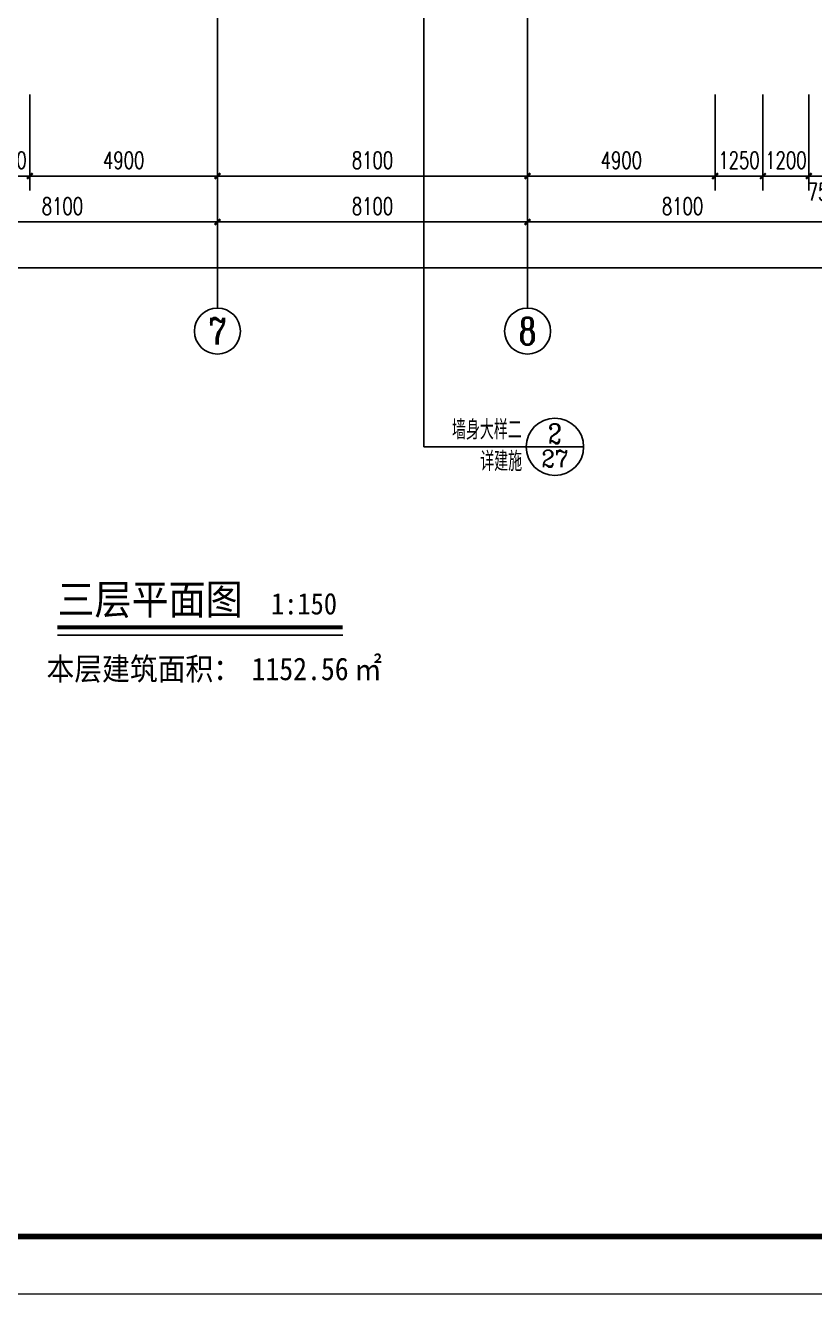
# Model space of a CAD drawing. Extents: x 1738711 to 2346805, y 1189731 to 2516152.
# Drawn here: x 1962074 to 1982692, y 1750890 to 1784042 of the extents above; entities that cross this region are included whole.
import ezdxf
from ezdxf.enums import TextEntityAlignment as Align

# ---------------------------------------------------------------- set-up
doc = ezdxf.new("R2010")
doc.units = 0
doc.header["$LTSCALE"] = 1000
doc.header["$MEASUREMENT"] = 0
for name, color, linetype in [('AXIS', 3, 'Continuous'), ('AXIS_TEXT', 7, 'Continuous'), ('DIM_IDEN', 3, 'Continuous'), ('DIM_SYMB', 3, 'Continuous'), ('DOTE', 1, 'Continuous'), ('PUB_DIM', 3, 'Continuous'), ('PUB_TEXT', 7, 'Continuous'), ('TK', 4, 'Continuous')]:
    doc.layers.add(name, color=color, linetype=linetype)
doc.styles.add('_TCH_AXIS', font='COMPLEX', dxfattribs={"bigfont": 'GBCBIG'})
doc.styles.add('_TCH_DIM', font='SIMPLEX', dxfattribs={"bigfont": 'GBCBIG'})
doc.styles.add('_TCH_DIM_T3', font='SIMPLEX', dxfattribs={"width": 0.705882, "bigfont": 'GBCBIG'})
doc.styles.add('_TCH_LABEL', font='COMPLEX', dxfattribs={"bigfont": 'GBCBIG'})
doc.styles.add('COMPLEX', font='COMPLEX')
doc.styles.add('宋体', font='SIMSUN.TTF', dxfattribs={"width": 0.75})
doc.styles.add('黑体', font='simhei_0.ttf', dxfattribs={"width": 0.9})
doc.dimstyles.new('_TCH_ARCH&&150', dxfattribs={"dimtxt": 446.25, "dimasz": 150, "dimexe": 375, "dimexo": 450, "dimgap": 189.375, "dimtad": 1, "dimdec": 0, "dimzin": 0, "dimdsep": 46, "dimtxsty": '_TCH_DIM_T3', "dimblk": 'ARCHTICK', "dimcen": 0.09, "dimclrt": 7, "dimazin": 2, "dimtfac": 1, "dimtdec": 0, "dimtix": 1, "dimtmove": 2, "dimatfit": 3, "dimfxl": 1, "dimtolj": 1, "dimtzin": 0, "dimarcsym": 0})

# ---------------------------------------------------------------- blocks, each defined once
blk = doc.blocks.new('hjashrtahreahe')
at = {"layer": 'TK', "color": 7, "const_width": 25}
blk.add_lwpolyline([(0, 59400), (84100, 59400), (84100, 0), (0, 0)], close=True, dxfattribs=at)
at = {"layer": 'TK', "color": 3, "const_width": 100}
blk.add_lwpolyline([(2500, 1000), (2500, 58400), (83100, 58400), (83100, 1000)], close=True, dxfattribs=at)
at = {"layer": 'TK', "style": '宋体', "width": 0.75}
for tag, height, p in [('项目负责人', 350, (6003, 57089)), ('专业负责人', 350, (6003, 56224)), ('设计人', 350, (6003, 55419)), ('版号1', 250, (77304, 22193)), ('时间1', 250, (82405, 22193)), ('版号2', 250, (77304, 21593)), ('时间2', 250, (82405, 21593)), ('版号3', 250, (77304, 20993)), ('时间3', 250, (82405, 20993)), ('建筑会签', 0.0001, (78978, 2403)), ('电气会签', 0.0001, (82128, 2403)), ('结构会签', 0.0001, (78978, 1803)), ('暖通会签', 0.0001, (82128, 1803)), ('给排水会签', 0.0001, (78978, 1250)), ('智能化会签', 0.0001, (82128, 1250))]:
    blk.add_attdef(tag, text='', height=height, dxfattribs=at).set_placement(p, align=Align.CENTER)
for tag, p in [('合作设计单位', (80816, 48986)), ('版号说明1', (79854, 22318)), ('版号说明2', (79854, 21718)), ('版号说明3', (79854, 21118)), ('浙江绿储科技有限公司', (80545, 16036)), ('百兆瓦级集中式熔盐储能关键', (80545, 14953)), ('设备研发及制造基地项目', (80545, 14603)), ('1#研发楼', (80545, 13636)), ('图名', (80545, 12436)), ('工程编号', (78978, 11461)), ('子项编号', (82128, 11461)), ('建筑', (78978, 10711)), ('图号', (82128, 10711)), ('施工图', (78978, 9961)), ('2023.03', (82128, 9961)), ('审定', (79353, 8461)), ('审核', (79353, 7711)), ('工程负责', (79353, 6961)), ('专业负责', (79353, 6211)), ('设计', (79353, 5461)), ('制图', (79353, 4711)), ('校对', (79353, 3961))]:
    blk.add_attdef(tag, text='', height=250, dxfattribs=at).set_placement(p, align=Align.MIDDLE_CENTER)
blk = doc.blocks.new('_ArchTick')
at = {"color": 0, "linetype": 'ByBlock', "const_width": 0.4}
blk.add_lwpolyline([(-0.5, -0.5), (0.5, 0.5)], dxfattribs=at)
blk = doc.blocks.new('*D3407')
at = {"layer": 'Defpoints', "color": 0, "transparency": 16777216}
for p in [(1960942, 1782685), (1962192, 1782685), (1962192, 1780107)]:
    blk.add_point(p, dxfattribs=at)
at = {"layer": 'PUB_DIM', "color": 0, "lineweight": -2, "transparency": 16777216}
for p, q in [((1960942, 1782235), (1960942, 1779732)), ((1962192, 1782235), (1962192, 1779732)), ((1960942, 1780107), (1960792, 1780107)), ((1960942, 1780107), (1962192, 1780107)), ((1962192, 1780107), (1962342, 1780107))]:
    blk.add_line(p, q, dxfattribs=at)
at = {"layer": 'PUB_DIM', "color": 0, "lineweight": -2, "transparency": 16777216, "xscale": 150, "yscale": 150, "zscale": 150}
blk.add_blockref('_ArchTick', (1960942, 1780107), dxfattribs=at)
at = {"layer": 'PUB_DIM', "color": 0, "lineweight": -2, "transparency": 16777216, "xscale": 150, "yscale": 150, "zscale": 150, "rotation": 180}
blk.add_blockref('_ArchTick', (1962192, 1780107), dxfattribs=at)
at = {"layer": 'PUB_DIM', "color": 7, "transparency": 16777216, "insert": (1961567, 1780520), "char_height": 446.2, "attachment_point": 5, "style": '_TCH_DIM_T3'}
blk.add_mtext('\\A1;1250', dxfattribs=at)
blk = doc.blocks.new('*D3408')
at = {"layer": 'Defpoints', "color": 0, "transparency": 16777216}
for p in [(1962192, 1782685), (1967092, 1782685), (1967092, 1780107)]:
    blk.add_point(p, dxfattribs=at)
at = {"layer": 'PUB_DIM', "color": 0, "lineweight": -2, "transparency": 16777216}
for p, q in [((1962192, 1782235), (1962192, 1779732)), ((1967092, 1782235), (1967092, 1779732)), ((1962192, 1780107), (1967092, 1780107))]:
    blk.add_line(p, q, dxfattribs=at)
at = {"layer": 'PUB_DIM', "color": 0, "lineweight": -2, "transparency": 16777216, "xscale": 150, "yscale": 150, "zscale": 150, "rotation": 180}
blk.add_blockref('_ArchTick', (1962192, 1780107), dxfattribs=at)
at = {"layer": 'PUB_DIM', "color": 0, "lineweight": -2, "transparency": 16777216, "xscale": 150, "yscale": 150, "zscale": 150}
blk.add_blockref('_ArchTick', (1967092, 1780107), dxfattribs=at)
at = {"layer": 'PUB_DIM', "color": 7, "transparency": 16777216, "insert": (1964642, 1780520), "char_height": 446.2, "attachment_point": 5, "style": '_TCH_DIM_T3'}
blk.add_mtext('\\A1;4900', dxfattribs=at)
blk = doc.blocks.new('*D3409')
at = {"layer": 'Defpoints', "color": 0, "transparency": 16777216}
for p in [(1967092, 1782685), (1975192, 1782685), (1975192, 1780107)]:
    blk.add_point(p, dxfattribs=at)
at = {"layer": 'PUB_DIM', "color": 0, "lineweight": -2, "transparency": 16777216}
for p, q in [((1967092, 1782235), (1967092, 1779732)), ((1975192, 1782235), (1975192, 1779732)), ((1967092, 1780107), (1975192, 1780107))]:
    blk.add_line(p, q, dxfattribs=at)
at = {"layer": 'PUB_DIM', "color": 0, "lineweight": -2, "transparency": 16777216, "xscale": 150, "yscale": 150, "zscale": 150, "rotation": 180}
blk.add_blockref('_ArchTick', (1967092, 1780107), dxfattribs=at)
at = {"layer": 'PUB_DIM', "color": 0, "lineweight": -2, "transparency": 16777216, "xscale": 150, "yscale": 150, "zscale": 150}
blk.add_blockref('_ArchTick', (1975192, 1780107), dxfattribs=at)
at = {"layer": 'PUB_DIM', "color": 7, "transparency": 16777216, "insert": (1971142, 1780520), "char_height": 446.2, "attachment_point": 5, "style": '_TCH_DIM_T3'}
blk.add_mtext('\\A1;8100', dxfattribs=at)
blk = doc.blocks.new('*D3410')
at = {"layer": 'Defpoints', "color": 0, "transparency": 16777216}
for p in [(1975192, 1782685), (1980092, 1782685), (1980092, 1780107)]:
    blk.add_point(p, dxfattribs=at)
at = {"layer": 'PUB_DIM', "color": 0, "lineweight": -2, "transparency": 16777216}
for p, q in [((1975192, 1782235), (1975192, 1779732)), ((1980092, 1782235), (1980092, 1779732)), ((1975192, 1780107), (1980092, 1780107))]:
    blk.add_line(p, q, dxfattribs=at)
at = {"layer": 'PUB_DIM', "color": 0, "lineweight": -2, "transparency": 16777216, "xscale": 150, "yscale": 150, "zscale": 150, "rotation": 180}
blk.add_blockref('_ArchTick', (1975192, 1780107), dxfattribs=at)
at = {"layer": 'PUB_DIM', "color": 0, "lineweight": -2, "transparency": 16777216, "xscale": 150, "yscale": 150, "zscale": 150}
blk.add_blockref('_ArchTick', (1980092, 1780107), dxfattribs=at)
at = {"layer": 'PUB_DIM', "color": 7, "transparency": 16777216, "insert": (1977642, 1780520), "char_height": 446.2, "attachment_point": 5, "style": '_TCH_DIM_T3'}
blk.add_mtext('\\A1;4900', dxfattribs=at)
blk = doc.blocks.new('*D3411')
at = {"layer": 'Defpoints', "color": 0, "transparency": 16777216}
for p in [(1980092, 1782685), (1981342, 1782685), (1981342, 1780107)]:
    blk.add_point(p, dxfattribs=at)
at = {"layer": 'PUB_DIM', "color": 0, "lineweight": -2, "transparency": 16777216}
for p, q in [((1980092, 1782235), (1980092, 1779732)), ((1981342, 1782235), (1981342, 1779732)), ((1980092, 1780107), (1979942, 1780107)), ((1980092, 1780107), (1981342, 1780107)), ((1981342, 1780107), (1981492, 1780107))]:
    blk.add_line(p, q, dxfattribs=at)
at = {"layer": 'PUB_DIM', "color": 0, "lineweight": -2, "transparency": 16777216, "xscale": 150, "yscale": 150, "zscale": 150}
blk.add_blockref('_ArchTick', (1980092, 1780107), dxfattribs=at)
at = {"layer": 'PUB_DIM', "color": 0, "lineweight": -2, "transparency": 16777216, "xscale": 150, "yscale": 150, "zscale": 150, "rotation": 180}
blk.add_blockref('_ArchTick', (1981342, 1780107), dxfattribs=at)
at = {"layer": 'PUB_DIM', "color": 7, "transparency": 16777216, "insert": (1980717, 1780520), "char_height": 446.2, "attachment_point": 5, "style": '_TCH_DIM_T3'}
blk.add_mtext('\\A1;1250', dxfattribs=at)
blk = doc.blocks.new('*D3412')
at = {"layer": 'Defpoints', "color": 0, "transparency": 16777216}
for p in [(1981342, 1782685), (1982542, 1782685), (1982542, 1780107)]:
    blk.add_point(p, dxfattribs=at)
at = {"layer": 'PUB_DIM', "color": 0, "lineweight": -2, "transparency": 16777216}
for p, q in [((1981342, 1782235), (1981342, 1779732)), ((1982542, 1782235), (1982542, 1779732)), ((1981342, 1780107), (1981192, 1780107)), ((1981342, 1780107), (1982542, 1780107)), ((1982542, 1780107), (1982692, 1780107))]:
    blk.add_line(p, q, dxfattribs=at)
at = {"layer": 'PUB_DIM', "color": 0, "lineweight": -2, "transparency": 16777216, "xscale": 150, "yscale": 150, "zscale": 150}
blk.add_blockref('_ArchTick', (1981342, 1780107), dxfattribs=at)
at = {"layer": 'PUB_DIM', "color": 0, "lineweight": -2, "transparency": 16777216, "xscale": 150, "yscale": 150, "zscale": 150, "rotation": 180}
blk.add_blockref('_ArchTick', (1982542, 1780107), dxfattribs=at)
at = {"layer": 'PUB_DIM', "color": 7, "transparency": 16777216, "insert": (1981942, 1780520), "char_height": 446.2, "attachment_point": 5, "style": '_TCH_DIM_T3'}
blk.add_mtext('\\A1;1200', dxfattribs=at)
blk = doc.blocks.new('*D3413')
at = {"layer": 'Defpoints', "color": 0, "transparency": 16777216}
for p in [(1982542, 1782685), (1983292, 1782685), (1983292, 1780107)]:
    blk.add_point(p, dxfattribs=at)
at = {"layer": 'PUB_DIM', "color": 0, "lineweight": -2, "transparency": 16777216}
for p, q in [((1982542, 1782235), (1982542, 1779732)), ((1983292, 1782235), (1983292, 1779732)), ((1982542, 1780107), (1983292, 1780107))]:
    blk.add_line(p, q, dxfattribs=at)
at = {"layer": 'PUB_DIM', "color": 0, "lineweight": -2, "transparency": 16777216, "xscale": 150, "yscale": 150, "zscale": 150, "rotation": 180}
blk.add_blockref('_ArchTick', (1982542, 1780107), dxfattribs=at)
at = {"layer": 'PUB_DIM', "color": 0, "lineweight": -2, "transparency": 16777216, "xscale": 150, "yscale": 150, "zscale": 150}
blk.add_blockref('_ArchTick', (1983292, 1780107), dxfattribs=at)
at = {"layer": 'PUB_DIM', "color": 7, "transparency": 16777216, "insert": (1982917, 1779695), "char_height": 446.2, "attachment_point": 5, "style": '_TCH_DIM_T3'}
blk.add_mtext('\\A1;750', dxfattribs=at)
blk = doc.blocks.new('*D3456')
at = {"layer": 'AXIS', "color": 0, "lineweight": -2, "transparency": 16777216}
for p, q in [((1958992, 1782207), (1958992, 1778532)), ((1967092, 1782207), (1967092, 1778532)), ((1958992, 1778907), (1967092, 1778907))]:
    blk.add_line(p, q, dxfattribs=at)
at = {"layer": 'Defpoints', "color": 0, "transparency": 16777216}
for p in [(1958992, 1782657), (1967092, 1782657), (1967092, 1778907)]:
    blk.add_point(p, dxfattribs=at)
at = {"layer": 'AXIS', "color": 0, "lineweight": -2, "transparency": 16777216, "xscale": 150, "yscale": 150, "zscale": 150, "rotation": 180}
blk.add_blockref('_ArchTick', (1958992, 1778907), dxfattribs=at)
at = {"layer": 'AXIS', "color": 0, "lineweight": -2, "transparency": 16777216, "xscale": 150, "yscale": 150, "zscale": 150}
blk.add_blockref('_ArchTick', (1967092, 1778907), dxfattribs=at)
at = {"layer": 'AXIS', "color": 7, "transparency": 16777216, "insert": (1963042, 1779320), "char_height": 446.2, "attachment_point": 5, "style": '_TCH_DIM_T3'}
blk.add_mtext('\\A1;8100', dxfattribs=at)
blk = doc.blocks.new('*D3457')
at = {"layer": 'AXIS', "color": 0, "lineweight": -2, "transparency": 16777216}
for p, q in [((1967092, 1782207), (1967092, 1778532)), ((1975192, 1782207), (1975192, 1778532)), ((1967092, 1778907), (1975192, 1778907))]:
    blk.add_line(p, q, dxfattribs=at)
at = {"layer": 'Defpoints', "color": 0, "transparency": 16777216}
for p in [(1967092, 1782657), (1975192, 1782657), (1975192, 1778907)]:
    blk.add_point(p, dxfattribs=at)
at = {"layer": 'AXIS', "color": 0, "lineweight": -2, "transparency": 16777216, "xscale": 150, "yscale": 150, "zscale": 150, "rotation": 180}
blk.add_blockref('_ArchTick', (1967092, 1778907), dxfattribs=at)
at = {"layer": 'AXIS', "color": 0, "lineweight": -2, "transparency": 16777216, "xscale": 150, "yscale": 150, "zscale": 150}
blk.add_blockref('_ArchTick', (1975192, 1778907), dxfattribs=at)
at = {"layer": 'AXIS', "color": 7, "transparency": 16777216, "insert": (1971142, 1779320), "char_height": 446.2, "attachment_point": 5, "style": '_TCH_DIM_T3'}
blk.add_mtext('\\A1;8100', dxfattribs=at)
blk = doc.blocks.new('*D3458')
at = {"layer": 'AXIS', "color": 0, "lineweight": -2, "transparency": 16777216}
for p, q in [((1975192, 1782207), (1975192, 1778532)), ((1983292, 1782207), (1983292, 1778532)), ((1975192, 1778907), (1983292, 1778907))]:
    blk.add_line(p, q, dxfattribs=at)
at = {"layer": 'Defpoints', "color": 0, "transparency": 16777216}
for p in [(1975192, 1782657), (1983292, 1782657), (1983292, 1778907)]:
    blk.add_point(p, dxfattribs=at)
at = {"layer": 'AXIS', "color": 0, "lineweight": -2, "transparency": 16777216, "xscale": 150, "yscale": 150, "zscale": 150, "rotation": 180}
blk.add_blockref('_ArchTick', (1975192, 1778907), dxfattribs=at)
at = {"layer": 'AXIS', "color": 0, "lineweight": -2, "transparency": 16777216, "xscale": 150, "yscale": 150, "zscale": 150}
blk.add_blockref('_ArchTick', (1983292, 1778907), dxfattribs=at)
at = {"layer": 'AXIS', "color": 7, "transparency": 16777216, "insert": (1979242, 1779320), "char_height": 446.2, "attachment_point": 5, "style": '_TCH_DIM_T3'}
blk.add_mtext('\\A1;8100', dxfattribs=at)
blk = doc.blocks.new('*D3461')
at = {"layer": 'AXIS', "color": 0, "lineweight": -2, "transparency": 16777216}
for p, q in [((1921292, 1782207), (1921292, 1777332)), ((1999992, 1782207), (1999992, 1777332)), ((1921292, 1777707), (1999992, 1777707))]:
    blk.add_line(p, q, dxfattribs=at)
at = {"layer": 'Defpoints', "color": 0, "transparency": 16777216}
for p in [(1921292, 1782657), (1999992, 1782657), (1999992, 1777707)]:
    blk.add_point(p, dxfattribs=at)
at = {"layer": 'AXIS', "color": 0, "lineweight": -2, "transparency": 16777216, "xscale": 150, "yscale": 150, "zscale": 150, "rotation": 180}
blk.add_blockref('_ArchTick', (1921292, 1777707), dxfattribs=at)
at = {"layer": 'AXIS', "color": 0, "lineweight": -2, "transparency": 16777216, "xscale": 150, "yscale": 150, "zscale": 150}
blk.add_blockref('_ArchTick', (1999992, 1777707), dxfattribs=at)
at = {"layer": 'AXIS', "color": 7, "transparency": 16777216, "insert": (1960642, 1778120), "char_height": 446.2, "attachment_point": 5, "style": '_TCH_DIM_T3'}
blk.add_mtext('\\A1;78700', dxfattribs=at)
blk = doc.blocks.new('_AXISO')
blk.add_circle((0, 0), 0.5)
at = {"layer": 'AXIS_TEXT', "style": 'COMPLEX', "width": 1.041667}
blk.add_attdef('A', text='', height=0.56, dxfattribs=at).set_placement((-0.25, -0.28), (0.25, -0.28), align=Align.FIT)

msp = doc.modelspace()

# ---------------------------------------------------------------- linework, layer by layer
at = {"layer": 'AXIS'}
for p, q in [((1967091.9, 1782657.1), (1967091.9, 1776657.1)), ((1975191.9, 1782657.1), (1975191.9, 1776657.1))]:
    msp.add_line(p, q, dxfattribs=at)
at = {"layer": 'DIM_IDEN'}
for p, q in [((1972481.3, 1785347.2), (1972481.3, 1773034.1)), ((1972481.3, 1773034.1), (1975158.2, 1773034.1)), ((1976658.2, 1773034.1), (1975158.2, 1773034.1))]:
    msp.add_line(p, q, dxfattribs=at)
msp.add_circle((1975908.2, 1773034.1), 750, dxfattribs=at)
at = {"layer": 'DIM_SYMB', "const_width": 105}
msp.add_lwpolyline([(1962912.1, 1768321.4), (1970363.5, 1768321.4)], dxfattribs=at)
at = {"layer": 'DIM_SYMB'}
msp.add_lwpolyline([(1962912.1, 1768111.4), (1970363.5, 1768111.4)], dxfattribs=at)
at = {"layer": 'DOTE'}
for p, q in [((1967091.9, 1820349.3), (1967091.9, 1782657.1)), ((1975191.9, 1820349.3), (1975191.9, 1782657.1))]:
    msp.add_line(p, q, dxfattribs=at)

# ---------------------------------------------------------------- block references
at = {"xscale": 1.5, "yscale": 1.5, "zscale": 1.5}
msp.add_blockref('hjashrtahreahe', (1897833.1, 1750909.1), dxfattribs=at)
at = {"layer": 'AXIS'}
ref = msp.add_blockref('_AXISO', (1967091.9, 1776057.1), dxfattribs=dict(at, xscale=1200, yscale=1200, zscale=1200))
ref.add_attrib('A', '7', dxfattribs={"layer": 'AXIS_TEXT', "ltscale": 0.5, "height": 698.9, "style": '_TCH_AXIS'}).set_placement((1966858.9, 1775707.6), (1967324.9, 1775707.6), align=Align.FIT)
ref = msp.add_blockref('_AXISO', (1975191.9, 1776057.1), dxfattribs=dict(at, xscale=1200, yscale=1200, zscale=1200))
ref.add_attrib('A', '8', dxfattribs={"layer": 'AXIS_TEXT', "ltscale": 0.5, "height": 698.9, "style": '_TCH_AXIS'}).set_placement((1974958.9, 1775707.6), (1975424.9, 1775707.6), align=Align.FIT)

# ---------------------------------------------------------------- texts
at = {"layer": 'DIM_SYMB', "color": 7, "style": '黑体', "width": 0.9}
for s, height, p in [('本层建筑面积：', 591.46, (1962624.6, 1766938.6)), ('1152.56', 591.46, (1967983.5, 1766938.6)), ('㎡', 591.5, (1970663, 1766938.6))]:
    msp.add_text(s, height=height, dxfattribs=at).set_placement(p)
at = {"layer": 'PUB_TEXT', "color": 7, "style": '_TCH_DIM'}
for s, p in [('墙身大样二', (1973219, 1773225.1)), ('详建施', (1973956.2, 1772401.9))]:
    msp.add_text(s, height=506.38, dxfattribs=at).set_placement(p)
at = {"layer": 'PUB_TEXT', "color": 7, "style": '_TCH_LABEL'}
for s, height, p, p2 in [('2', 522, (1975734.1, 1773117.1), (1976082.2, 1773117.1)), ('27', 439.31, (1975552.5, 1772506.4), (1976263.8, 1772506.4))]:
    msp.add_text(s, height=height, dxfattribs=at).set_placement(p, p2, align=Align.FIT)
at = {"layer": 'PUB_TEXT', "color": 7, "style": '黑体', "width": 0.9}
for s, height, p in [('三层平面图', 788.61, (1962912.1, 1768655.4)), ('1:150', 563.29, (1968490.4, 1768655.4))]:
    msp.add_text(s, height=height, dxfattribs=at).set_placement(p)

# ---------------------------------------------------------------- dimensions: what is measured, and where the dimension line sits
at = {"layer": 'AXIS'}
for p1, p2, distance, picture, middle in [((1921292.2, 1782657.1), (1999991.9, 1782657.1), -4950, '*D3461', (1960642.1, 1778119.6)), ((1958991.9, 1782657.1), (1967091.9, 1782657.1), -3750, '*D3456', (1963041.9, 1779319.6)), ((1967091.9, 1782657.1), (1975191.9, 1782657.1), -3750, '*D3457', (1971141.9, 1779319.6)), ((1975191.9, 1782657.1), (1983291.9, 1782657.1), -3750, '*D3458', (1979241.9, 1779319.6))]:
    dim = msp.add_aligned_dim(p1=p1, p2=p2, distance=distance, dimstyle='_TCH_ARCH&&150', dxfattribs=at)
    dim.commit()
    dim.dimension.update_dxf_attribs({"geometry": picture, "text_midpoint": middle})
at = {"layer": 'PUB_DIM'}
for p1, p2, picture, middle in [((1960941.9, 1782685.2), (1962191.9, 1782685.2), '*D3407', (1961566.9, 1780519.6)), ((1962191.9, 1782685.2), (1967091.9, 1782685.2), '*D3408', (1964641.9, 1780519.6)), ((1967091.9, 1782685.2), (1975191.9, 1782685.2), '*D3409', (1971141.9, 1780519.6)), ((1975191.9, 1782685.2), (1980091.9, 1782685.2), '*D3410', (1977641.9, 1780519.6)), ((1980091.9, 1782685.2), (1981341.9, 1782685.2), '*D3411', (1980716.9, 1780519.6)), ((1981341.9, 1782685.2), (1982541.9, 1782685.2), '*D3412', (1981941.9, 1780519.6))]:
    dim = msp.add_aligned_dim(p1=p1, p2=p2, distance=-2578.1, dimstyle='_TCH_ARCH&&150', dxfattribs=at)
    dim.commit()
    dim.dimension.update_dxf_attribs({"geometry": picture, "text_midpoint": middle})
dim = msp.add_linear_dim(base=(1983291.9, 1780107.1), p1=(1982541.9, 1782685.2), p2=(1983291.9, 1782685.2), angle=0, dimstyle='_TCH_ARCH&&150', dxfattribs=at)
dim.commit()
dim.dimension.update_dxf_attribs({"geometry": '*D3413', "text_midpoint": (1982916.9, 1779694.6), "dimtype": 129})

doc.saveas('drawing.dxf')
